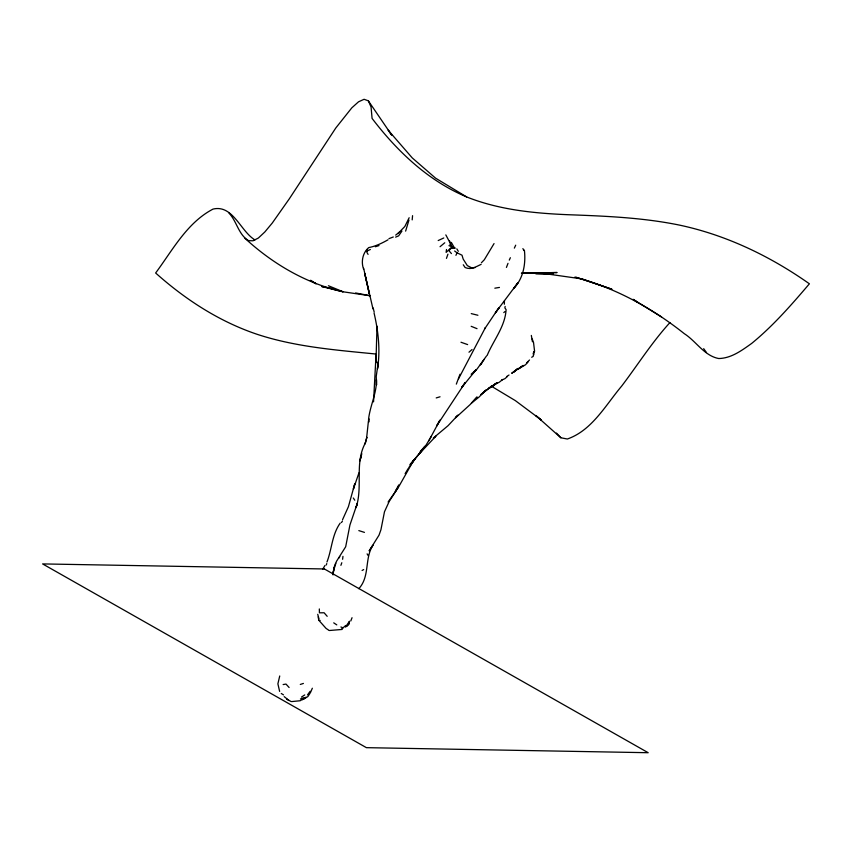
<?xml version="1.0" encoding="UTF-8"?>
<svg xmlns="http://www.w3.org/2000/svg" width="852" height="852" viewBox="0 0 852 852"><rect width="100%" height="100%" fill="white"/><g stroke="black" fill="none" stroke-linecap="round" stroke-linejoin="round"><path stroke-width="1.28" d="M504.352 304.228L504.437 300.841M369.033 421.889L369.161 418.96M377.01 326.178L375.945 362.845L375.998 355.39L373.549 401.867M412.187 219.88L412.57 215.662M368.511 419.599C369.928 406.063 376.722 393.56 376.467 379.683L376.52 384.976L376.233 376.499L378.277 361.791L377.521 368.724C380.461 350.065 378.331 331.258 374.06 313.003M342.621 559.274L342.962 556.367M368.458 420.76L366.594 438.184L365.178 443.69L365.423 442.827C354.283 463.19 363.133 486.364 356.061 507.611L357.318 503.287L349.927 525.013L345.678 546.76L336.444 561.415L332.695 573.534M446.491 249.498L446.139 252.373L452.188 246.707L455.256 248.081L450.665 248.507L448.983 250.765L451.432 253.576M369.267 550.754L372.942 545.259C364.337 558.465 370.13 576.421 358.83 588.679M334.005 567.57L333.036 574.727L334.005 567.57L335.592 563.268M505.14 306.422L504.895 307.934L506.099 309.627C505.119 326.625 493.436 340.299 487.099 355.54M360.758 457.833L361.823 453.679M365.178 443.69L366.829 437.31L366.594 438.184M354.837 483.595L353.388 489.048L358.948 472.86M408.96 220.061L405.627 231.116M360.087 460.101L361.408 455.564L359.8 461.07M354.57 484.543L348.415 506.695L342.547 519.699M279.733 675.977L277.89 683.847L279.637 691.409M326.316 564.972L326.763 563.577M339.266 557.826L339.714 556.484M460.005 374.252L456.331 384.114M370.354 249.487L367.361 250.893L366.861 252.309L368.075 254.397M446.448 258.39L447.939 254.173M340.896 565.334L341.812 562.725M532.191 338.99L533.522 342.408L534.566 351.12L533.672 352.089L533.224 356.392L531.691 357.254M533.778 354.837L533.672 352.089M350.779 621.012L352.046 617.711M506.429 267.421L508.005 263.343M326.966 561.99C331.929 549.21 331.939 534.619 340.225 523.075M409.152 217.729L404.849 226.483L397.99 233.512M310.533 692.463L312.343 688.224M455.926 255.344L457.055 252.82L454.638 251.01M509.272 260.105L510.369 257.709M514.342 248.124L515.694 245.184M458.504 378.863L485.278 327.85L484.735 328.765L496.034 311.896L499.219 307.476L495.449 312.705L518.069 282.534L513.586 288.615C523.266 278.679 525.876 264.099 524.449 250.733L522.862 248.646M367.095 249.551L366.466 250.871L367.361 250.893M398.747 484.926L394.338 493.138L388.097 502.041M431.41 436.256L425.819 445.468L420.217 451.624L425.073 446.235L410.43 464.968L413.582 460.495L398.874 486.492L389.3 501.253L384.476 511.775L380.929 529.763L379.023 535.152L369.235 550.807M486.396 356.147L477.056 369.044L471.167 374.22M405.126 473.659L408.161 468.568M428.865 440.761L439.941 420.132L436.575 426.043L465.267 382.505L461.688 387.34M322.578 569.413L325.017 565.409M533.203 353.378L534.566 351.12M408.864 467.471L414.913 459.079L410.068 464.574L423.625 448.493L419.024 454.095L435.873 436.203L433.306 438.077L448.088 425.659L457.961 415.137L455.447 417.448M310.096 693.219L307.849 696.595L303.142 699.417M341.471 522.553L342.461 521.083M494.043 243.587L484.298 259.775L481.412 262.736M401.952 231.041L398.63 235.855L395.626 237.122M484.16 359.416L480.347 364.858L482.104 362.558M495.449 312.705L496.034 311.896M307.508 694.881L310.16 691.292M346.594 626.433L349.427 622.982M461.688 387.532L476.193 369.683L473.68 371.951M527.931 362.132L525.46 364.794L517.643 369.406L523.235 365.433L511.679 373.293L517.76 368.49L514.044 372.164M669.928 322.588C652.004 342.238 637.754 364.88 621.715 386.031C605.644 405.062 592.076 430.409 567.347 439.014L560.85 437.768L535.78 415.478L541.318 420.025L515.353 400.621L491.263 386.137M526.642 362.899L529.518 360.002M484.713 391.462L491.551 386.265L480.858 394.657L485.842 390.088L478.994 397.107L471.401 403.188L477.109 396.968L470.368 404.359L455.671 417.746M503.788 312.62L504.831 311.64M341.631 629.042L345.71 625.485M468.983 352.206L472.04 349.533M497.238 382.612L491.178 386.723L497.238 382.612L493.457 385.892L488.622 388.501L491.551 386.265M507.451 376.477L504.885 378.693L501.54 380.109M440.047 246.718L444.744 242.777M502.669 379.513L499.197 382.303L494.501 384.476M395.69 235.099L399.609 231.978M302.46 699.716L306.081 697.245L300.138 700.749L291.714 701.579M301.491 697.064L304.718 694.934M506.94 376.36L509.027 375.018M388.959 238.645L393.305 236.984M362.089 570.478L363.676 569.573M388.011 239.795C381.834 243.31 375.679 246.217 368.703 247.612C362.59 252.82 360.854 261.937 363.655 269.317M438.194 240.552L443.785 237.964M481.114 264.344C476.108 266.719 470.805 270.116 465.107 267.507L463.264 264.78M300.426 698.991L303.972 697.692M300.298 684.454L303.408 683.432M375.359 246.75L379.012 245.578M469.803 268.529L475.224 267.528M436.213 397.927L440.047 396.787M342.057 629.458L329.309 630.512M283.141 684.561L286.006 684.071L289.105 687.5M494.831 288.189L499.442 287.422M284.206 696.627L287.113 698.981M547.037 273.854L535.62 273.609L552.841 274.035M550.839 273.929L553.374 273.982M547.634 273.343L521.413 273.151L557.08 272.523L539.721 272.906L582.076 278.934L611.906 289.211L575.931 277.177M375.689 354.006C335.826 350.034 295.452 346.934 257.155 334.314C219.273 321.577 185.299 299.521 155.639 272.991C172.519 250.264 187.035 222.638 213.032 209.091C232.926 204.331 240.52 231.318 254.918 239.902M369.896 295.729L343.143 291.799L321.843 286.57L333.526 288.785M355.593 292.96L369.864 295.665M318.19 616.891L318.765 620.203L320.118 620.48M471.252 313.611L477.908 315.261M448.961 245.685L452.188 246.707M358.82 530.604L364.443 532.383M574.781 277.166C614.963 287.656 651.876 307.902 684.273 333.654C696.105 341.173 704.295 355.87 718.747 358.532C731.336 358.287 741.783 350.449 751.624 343.462C773.147 325.89 791.423 304.867 809.4 283.801C770.325 256.26 726.543 235.152 679.64 225.141C642.972 217.601 605.506 216.088 568.209 214.715C534.279 213.32 499.943 209.911 468.046 197.494C428.844 181.487 397.447 151.645 372.079 118.407L371.067 107.001L368.341 100.824L364.092 99.29L358.522 101.814L351.823 107.831L335.784 128.002L289.339 198.782L272.257 223.054L264.812 231.989L258.358 238.038L253.012 240.786L248.603 240.669C238.411 234.683 236.877 221.296 228.975 213.096M460.985 342.248L467.642 344.591M340.896 626.976L343.015 627.817M471.177 326.316L477.024 328.67M328.403 285.74L343.143 291.799C306.092 283.524 272.693 263.8 244.907 238.262M457.055 252.82L462.008 255.195L463.168 259.051L467.322 265.611L471.816 267.911M287.273 699.513L291.214 701.569M310.341 280.521L316.113 283.812L310.671 280.276M466.608 196.908L435.542 178.132L412.251 157.908L388.192 130.218L391.707 135.106L368.341 100.824M637.658 302.151L633.047 299.35L661.546 316.944M286.741 698.981L288.849 700.291M281.267 693.475L283.514 694.902M333.728 622.855L336.785 624.878M328.659 630.139L326.06 628.393L318.765 620.203M523.479 249.945L524.449 250.733M449.931 244.503L452.508 246.824M556.462 433.072L560.85 437.768M327.189 616.316L324.101 612.769L319.425 612.822L319.319 608.956M703.688 348.66L706.478 352.558M353.303 497.994L354.783 500.22M367.095 553.885L368.309 555.728M451.347 242.415L454.531 248.134M445.82 234.896L450.921 244.46L449.547 240.924M456.832 248.859L458.301 251.297M369.267 293.855L364.762 273.598L369.31 293.578M372.963 308.882L363.634 268.305M317.732 614.324L318.914 618.658M373.133 307.913L374.166 311.992M532.436 341.727L531.328 335.432M349.416 621.353L348.841 624.409L345.443 627.083L349.416 621.353M398.214 487.12L395.733 491.05L398.214 487.12M324.378 568.966L42.6 563.918L366.403 747.662L648.18 752.71L324.378 568.966"/></g></svg>
